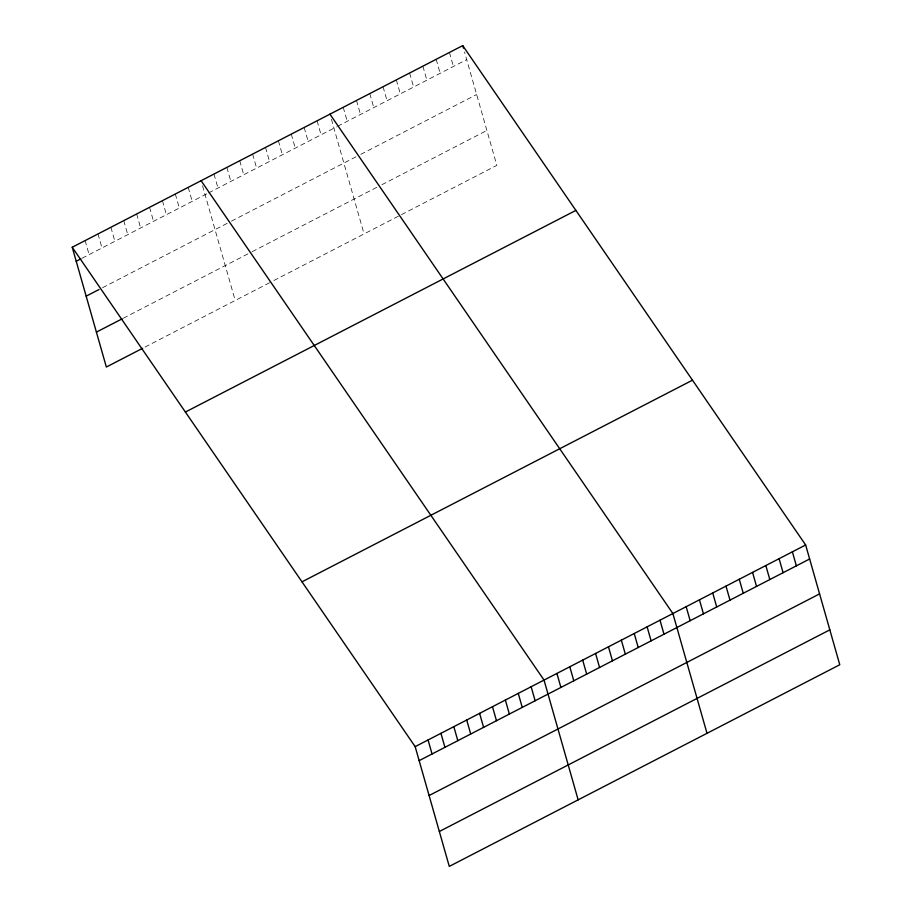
<?xml version="1.0" encoding="UTF-8"?>
<svg xmlns="http://www.w3.org/2000/svg" width="912" height="912" viewBox="0 0 912 912"><rect width="100%" height="100%" fill="white"/><g stroke="black" fill="none" stroke-linecap="round" stroke-linejoin="round"><path stroke-width="0.68" stroke-dasharray="4.56 3.42" d="M82.08 258.244L207.423 193.504M208.597 192.899L336.357 126.928M337.565 126.301L466.705 59.611M102.566 287.69L227.909 222.961M231.42 221.149L357.162 156.214M360.776 154.345L476.645 94.517M123.348 318.208L251.039 252.271M252.202 251.666L377.055 187.188M381.889 184.703L486.894 130.473M145.008 347.062L271.525 281.728M273.862 280.52L400.277 215.232M401.485 214.616L496.835 165.368L464.527 51.973M449.434 52.451L453.424 66.473M436.164 59.314L440.154 73.325M422.883 66.166L426.873 80.176M409.613 73.028L413.603 87.039M396.332 79.88L400.322 93.89M383.051 86.743L387.041 100.753M369.782 93.594L373.772 107.605M356.501 100.445L360.491 114.456M343.22 107.308L347.221 121.319M331.398 119.255L364.07 233.939M317.068 120.817L321.058 134.828M304.175 127.475L308.165 141.485M291.293 134.121L295.283 148.132M278.399 140.779L282.401 154.789M265.517 147.436L269.507 161.447M252.635 154.094L256.625 168.104M239.742 160.74L243.732 174.751M226.86 167.398L230.85 181.408M213.978 174.055L217.968 188.066M202.544 185.797L235.205 300.481M188.203 187.359L192.193 201.37M175.321 194.017L179.311 208.027M162.427 200.674L166.417 214.685M149.545 207.32L153.535 221.331M136.652 213.978L140.653 227.989M123.77 220.636L127.76 234.646M110.888 227.293L114.878 241.304M97.994 233.939L101.996 247.95M85.112 240.597L89.102 254.608"/><path stroke-width="1.37" d="M72.23 247.255L462.715 45.6L805.649 544.977L839.77 664.745L449.285 866.4L415.165 746.632L72.23 247.255L106.351 367.023L142.66 348.27M76.22 261.265L80.906 258.848M86.161 296.161L99.043 289.514M96.398 332.128L122.174 318.812M185.398 412.042L575.882 210.398M301.997 581.833L692.482 380.179M415.165 746.632L805.649 544.977M419.155 760.642L809.651 558.988M429.096 795.538L819.592 593.883M439.345 831.493L829.829 629.85M329.95 114.16L672.885 613.537L707.005 733.305M201.085 180.701L544.031 680.078L578.151 799.858M792.38 551.828L796.37 565.839M779.099 558.691L783.089 572.702M765.829 565.543L769.819 579.553M752.548 572.394L756.538 586.416M739.267 579.257L743.269 593.267M725.998 586.108L729.988 600.119M712.717 592.971L716.707 606.982M699.447 599.822L703.437 613.833M686.166 606.685L690.156 620.696M660.003 620.194L663.993 634.205M647.121 626.84L651.111 640.862M634.228 633.498L638.218 647.509M462.715 45.6L463.444 48.142M621.346 640.156L625.336 654.166M608.464 646.813L612.454 660.824M595.57 653.459L599.56 667.47M582.688 660.117L586.678 674.128M569.795 666.775L573.796 680.785M556.913 673.432L560.903 687.443M531.137 686.736L535.139 700.747M518.255 693.394L522.245 707.404M505.373 700.04L509.363 714.062M492.48 706.697L496.47 720.708M479.598 713.355L483.588 727.366M466.716 720.013L470.706 734.023M453.823 726.659L457.813 740.669M440.941 733.316L444.931 747.327M428.059 739.974L432.049 753.985"/></g></svg>
